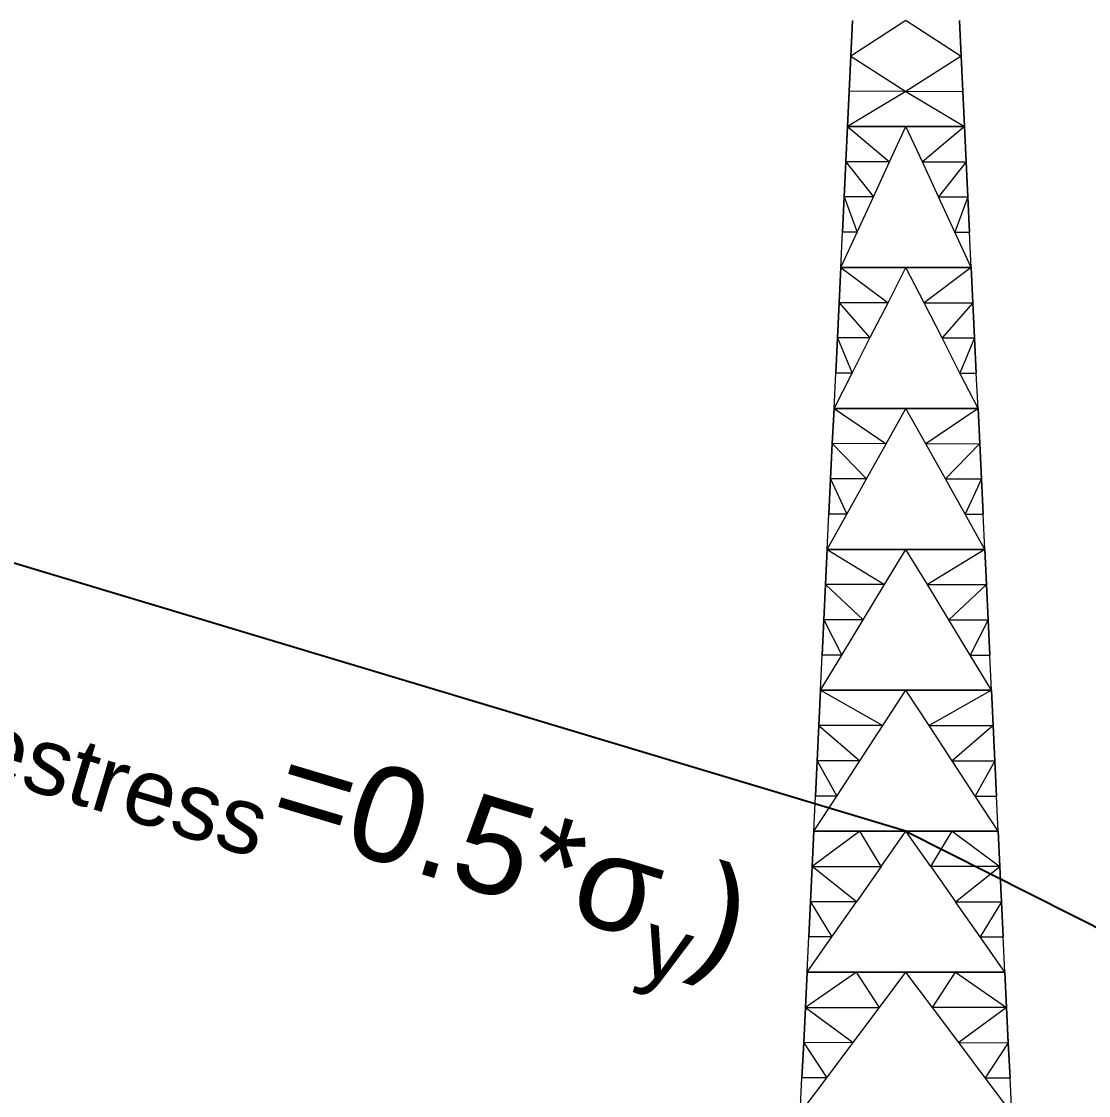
# Model space of a CAD drawing. Header units: millimetres. Extents: x 674 to 5889, y -153 to 3954.
# Drawn here: x 5735.95 to 5775.19, y 3822.35 to 3861.84 of the extents above; entities that cross this region are included whole.
import ezdxf

# ---------------------------------------------------------------- set-up
doc = ezdxf.new("R2010")
doc.units = ezdxf.units.MM
doc.layers.add('Dimensions', color=7, linetype='Continuous')
doc.layers.add('Ropes', color=3, linetype='Continuous')
doc.layers.add('Towers', color=1, linetype='Continuous', lineweight=0)
doc.styles.get("Standard").update_dxf_attribs({"font": 'arial.ttf'})

msp = doc.modelspace()

# ---------------------------------------------------------------- linework, layer by layer
at = {"layer": 'Ropes'}
for q in [(5653.578, 3866.577), (5883.478, 3774.077)]:
    msp.add_line((5768.478, 3832.07), q, dxfattribs=at)
at = {"layer": 'Towers'}
for p, q in [((5768.478, 3861.881), (5766.45, 3860.574)), ((5768.478, 3861.881), (5766.45, 3860.574)), ((5766.513, 3861.881), (5766.45, 3860.574)), ((5766.513, 3861.881), (5766.45, 3860.574)), ((5766.45, 3860.574), (5766.512, 3861.869)), ((5766.45, 3860.574), (5766.512, 3861.869)), ((5768.479, 3861.881), (5770.506, 3860.574)), ((5768.479, 3861.881), (5770.506, 3860.574)), ((5770.443, 3861.881), (5770.506, 3860.574)), ((5770.443, 3861.881), (5770.506, 3860.574)), ((5770.506, 3860.574), (5770.444, 3861.869)), ((5770.506, 3860.574), (5770.444, 3861.869)), ((5766.45, 3860.574), (5766.388, 3859.272)), ((5766.388, 3859.278), (5766.45, 3860.574)), ((5766.45, 3860.574), (5766.388, 3859.272)), ((5766.388, 3859.278), (5766.45, 3860.574)), ((5766.45, 3860.574), (5768.478, 3859.272)), ((5766.45, 3860.574), (5768.478, 3859.272)), ((5770.506, 3860.574), (5768.478, 3859.272)), ((5770.506, 3860.574), (5768.478, 3859.272)), ((5770.506, 3860.574), (5770.568, 3859.272)), ((5770.568, 3859.278), (5770.506, 3860.574)), ((5770.506, 3860.574), (5770.568, 3859.272)), ((5770.568, 3859.278), (5770.506, 3860.574)), ((5766.326, 3857.982), (5766.388, 3859.278)), ((5766.326, 3857.982), (5766.388, 3859.278)), ((5768.478, 3859.272), (5766.326, 3857.982)), ((5768.478, 3859.272), (5766.326, 3857.982)), ((5766.388, 3859.272), (5766.326, 3857.982)), ((5766.388, 3859.272), (5766.326, 3857.982)), ((5768.478, 3859.272), (5766.388, 3859.278)), ((5768.478, 3859.272), (5766.388, 3859.278)), ((5766.388, 3859.272), (5766.388, 3859.278)), ((5766.388, 3859.272), (5766.388, 3859.278)), ((5768.478, 3859.272), (5770.568, 3859.278)), ((5768.478, 3859.272), (5770.568, 3859.278)), ((5768.478, 3859.272), (5770.63, 3857.982)), ((5768.478, 3859.272), (5770.63, 3857.982)), ((5770.568, 3859.272), (5770.568, 3859.278)), ((5770.63, 3857.982), (5770.568, 3859.278)), ((5770.568, 3859.272), (5770.568, 3859.278)), ((5770.63, 3857.982), (5770.568, 3859.278)), ((5770.568, 3859.272), (5770.63, 3857.982)), ((5770.568, 3859.272), (5770.63, 3857.982)), ((5766.264, 3856.686), (5766.326, 3857.984)), ((5766.264, 3856.686), (5766.326, 3857.984)), ((5766.326, 3857.982), (5766.264, 3856.686)), ((5766.264, 3856.687), (5766.326, 3857.982)), ((5766.326, 3857.982), (5766.264, 3856.686)), ((5766.264, 3856.687), (5766.326, 3857.982)), ((5768.478, 3857.984), (5766.326, 3857.984)), ((5766.326, 3857.984), (5768.478, 3857.984)), ((5768.478, 3857.984), (5766.326, 3857.982)), ((5768.478, 3857.984), (5766.326, 3857.982)), ((5766.326, 3857.984), (5766.326, 3857.982)), ((5766.326, 3857.984), (5766.326, 3857.982)), ((5766.326, 3857.982), (5767.877, 3856.686)), ((5766.326, 3857.982), (5767.877, 3856.686)), ((5767.877, 3856.686), (5768.478, 3857.984)), ((5767.877, 3856.686), (5768.478, 3857.984)), ((5770.63, 3857.984), (5768.478, 3857.984)), ((5768.478, 3857.984), (5770.63, 3857.984)), ((5768.478, 3857.984), (5770.63, 3857.982)), ((5769.079, 3856.686), (5768.478, 3857.984)), ((5768.478, 3857.984), (5770.63, 3857.982)), ((5769.079, 3856.686), (5768.478, 3857.984)), ((5770.63, 3857.982), (5769.079, 3856.686)), ((5770.63, 3857.982), (5769.079, 3856.686)), ((5770.63, 3857.984), (5770.63, 3857.982)), ((5770.692, 3856.686), (5770.63, 3857.984)), ((5770.63, 3857.984), (5770.63, 3857.982)), ((5770.692, 3856.686), (5770.63, 3857.984)), ((5770.63, 3857.982), (5770.692, 3856.686)), ((5770.692, 3856.687), (5770.63, 3857.982)), ((5770.63, 3857.982), (5770.692, 3856.686)), ((5770.692, 3856.687), (5770.63, 3857.982)), ((5766.264, 3856.687), (5766.202, 3855.392)), ((5766.202, 3855.391), (5766.264, 3856.687)), ((5766.264, 3856.687), (5766.202, 3855.392)), ((5766.202, 3855.391), (5766.264, 3856.687)), ((5766.202, 3855.392), (5766.264, 3856.686)), ((5766.202, 3855.392), (5766.264, 3856.686)), ((5766.264, 3856.687), (5767.278, 3855.392)), ((5767.877, 3856.686), (5766.264, 3856.687)), ((5766.264, 3856.687), (5767.278, 3855.392)), ((5767.877, 3856.686), (5766.264, 3856.687)), ((5766.264, 3856.686), (5766.264, 3856.687)), ((5766.264, 3856.686), (5766.264, 3856.687)), ((5767.278, 3855.392), (5767.877, 3856.686)), ((5767.278, 3855.392), (5767.877, 3856.686)), ((5769.079, 3856.686), (5770.692, 3856.687)), ((5769.079, 3856.686), (5770.692, 3856.687)), ((5769.678, 3855.392), (5769.079, 3856.686)), ((5769.678, 3855.392), (5769.079, 3856.686)), ((5770.692, 3856.687), (5769.678, 3855.392)), ((5770.692, 3856.687), (5769.678, 3855.392)), ((5770.692, 3856.687), (5770.754, 3855.392)), ((5770.692, 3856.686), (5770.692, 3856.687)), ((5770.754, 3855.391), (5770.692, 3856.687)), ((5770.692, 3856.687), (5770.754, 3855.392)), ((5770.692, 3856.686), (5770.692, 3856.687)), ((5770.754, 3855.391), (5770.692, 3856.687)), ((5770.754, 3855.392), (5770.692, 3856.686)), ((5770.754, 3855.392), (5770.692, 3856.686)), ((5766.14, 3854.093), (5766.202, 3855.392)), ((5766.14, 3854.093), (5766.202, 3855.392)), ((5766.202, 3855.391), (5766.14, 3854.093)), ((5766.14, 3854.096), (5766.202, 3855.391)), ((5766.202, 3855.391), (5766.14, 3854.093)), ((5766.14, 3854.096), (5766.202, 3855.391)), ((5767.278, 3855.392), (5766.202, 3855.391)), ((5767.278, 3855.392), (5766.202, 3855.391)), ((5766.202, 3855.392), (5766.202, 3855.391)), ((5766.202, 3855.392), (5766.202, 3855.391)), ((5766.202, 3855.391), (5766.677, 3854.093)), ((5766.202, 3855.391), (5766.677, 3854.093)), ((5766.677, 3854.093), (5767.278, 3855.392)), ((5766.677, 3854.093), (5767.278, 3855.392)), ((5770.279, 3854.093), (5769.678, 3855.392)), ((5769.678, 3855.392), (5770.754, 3855.391)), ((5770.279, 3854.093), (5769.678, 3855.392)), ((5769.678, 3855.392), (5770.754, 3855.391)), ((5770.754, 3855.391), (5770.279, 3854.093)), ((5770.754, 3855.391), (5770.279, 3854.093)), ((5770.816, 3854.093), (5770.754, 3855.392)), ((5770.754, 3855.392), (5770.754, 3855.391)), ((5770.816, 3854.093), (5770.754, 3855.392)), ((5770.754, 3855.392), (5770.754, 3855.391)), ((5770.754, 3855.391), (5770.816, 3854.093)), ((5770.816, 3854.096), (5770.754, 3855.391)), ((5770.754, 3855.391), (5770.816, 3854.093)), ((5770.816, 3854.096), (5770.754, 3855.391)), ((5766.078, 3852.8), (5766.14, 3854.096)), ((5766.078, 3852.8), (5766.14, 3854.096)), ((5766.078, 3852.8), (5766.677, 3854.093)), ((5766.078, 3852.8), (5766.677, 3854.093)), ((5766.078, 3852.8), (5766.14, 3854.093)), ((5766.078, 3852.8), (5766.14, 3854.093)), ((5766.677, 3854.093), (5766.14, 3854.096)), ((5766.677, 3854.093), (5766.14, 3854.096)), ((5766.14, 3854.093), (5766.14, 3854.096)), ((5766.14, 3854.093), (5766.14, 3854.096)), ((5770.279, 3854.093), (5770.816, 3854.096)), ((5770.279, 3854.093), (5770.816, 3854.096)), ((5770.878, 3852.8), (5770.279, 3854.093)), ((5770.878, 3852.8), (5770.279, 3854.093)), ((5770.816, 3854.093), (5770.816, 3854.096)), ((5770.878, 3852.8), (5770.816, 3854.096)), ((5770.816, 3854.093), (5770.816, 3854.096)), ((5770.878, 3852.8), (5770.816, 3854.096)), ((5770.878, 3852.8), (5770.816, 3854.093)), ((5770.878, 3852.8), (5770.816, 3854.093)), ((5766.078, 3852.8), (5766.016, 3851.504)), ((5766.016, 3851.504), (5766.078, 3852.8)), ((5766.078, 3852.8), (5766.016, 3851.504)), ((5766.016, 3851.504), (5766.078, 3852.8)), ((5766.016, 3851.504), (5766.078, 3852.799)), ((5766.016, 3851.504), (5766.078, 3852.799)), ((5766.078, 3852.8), (5767.817, 3851.504)), ((5768.478, 3852.799), (5766.078, 3852.8)), ((5766.078, 3852.8), (5767.817, 3851.504)), ((5768.478, 3852.799), (5766.078, 3852.8)), ((5766.078, 3852.799), (5766.078, 3852.8)), ((5766.078, 3852.799), (5766.078, 3852.8)), ((5768.478, 3852.799), (5766.078, 3852.799)), ((5766.078, 3852.799), (5768.478, 3852.799)), ((5767.817, 3851.504), (5768.478, 3852.799)), ((5767.817, 3851.504), (5768.478, 3852.799)), ((5768.478, 3852.799), (5770.878, 3852.8)), ((5768.478, 3852.799), (5770.878, 3852.8)), ((5770.878, 3852.799), (5768.478, 3852.799)), ((5768.478, 3852.799), (5770.878, 3852.799)), ((5769.14, 3851.504), (5768.478, 3852.799)), ((5769.14, 3851.504), (5768.478, 3852.799)), ((5770.878, 3852.8), (5769.14, 3851.504)), ((5770.878, 3852.8), (5769.14, 3851.504)), ((5770.878, 3852.8), (5770.94, 3851.504)), ((5770.878, 3852.799), (5770.878, 3852.8)), ((5770.94, 3851.504), (5770.878, 3852.8)), ((5770.878, 3852.8), (5770.94, 3851.504)), ((5770.878, 3852.799), (5770.878, 3852.8)), ((5770.94, 3851.504), (5770.878, 3852.8)), ((5770.94, 3851.504), (5770.878, 3852.799)), ((5770.94, 3851.504), (5770.878, 3852.799)), ((5765.954, 3850.208), (5766.016, 3851.504)), ((5766.016, 3851.504), (5765.954, 3850.208)), ((5765.954, 3850.209), (5766.016, 3851.504)), ((5765.954, 3850.208), (5766.016, 3851.504)), ((5766.016, 3851.504), (5765.954, 3850.208)), ((5765.954, 3850.209), (5766.016, 3851.504)), ((5766.016, 3851.504), (5767.154, 3850.208)), ((5767.817, 3851.504), (5766.016, 3851.504)), ((5766.016, 3851.504), (5767.154, 3850.208)), ((5767.817, 3851.504), (5766.016, 3851.504)), ((5766.016, 3851.504), (5766.016, 3851.504)), ((5766.016, 3851.504), (5766.016, 3851.504)), ((5767.154, 3850.208), (5767.817, 3851.504)), ((5767.154, 3850.208), (5767.817, 3851.504)), ((5769.802, 3850.208), (5769.14, 3851.504)), ((5769.14, 3851.504), (5770.94, 3851.504)), ((5769.802, 3850.208), (5769.14, 3851.504)), ((5769.14, 3851.504), (5770.94, 3851.504)), ((5770.94, 3851.504), (5769.802, 3850.208)), ((5770.94, 3851.504), (5769.802, 3850.208)), ((5771.002, 3850.208), (5770.94, 3851.504)), ((5770.94, 3851.504), (5771.002, 3850.208)), ((5770.94, 3851.504), (5770.94, 3851.504)), ((5771.002, 3850.209), (5770.94, 3851.504)), ((5771.002, 3850.208), (5770.94, 3851.504)), ((5770.94, 3851.504), (5771.002, 3850.208)), ((5770.94, 3851.504), (5770.94, 3851.504)), ((5771.002, 3850.209), (5770.94, 3851.504)), ((5765.954, 3850.209), (5765.893, 3848.914)), ((5765.893, 3848.913), (5765.954, 3850.209)), ((5765.954, 3850.209), (5765.893, 3848.914)), ((5765.893, 3848.913), (5765.954, 3850.209)), ((5765.893, 3848.914), (5765.954, 3850.208)), ((5765.893, 3848.914), (5765.954, 3850.208)), ((5765.954, 3850.209), (5766.493, 3848.914)), ((5767.154, 3850.208), (5765.954, 3850.209)), ((5765.954, 3850.209), (5766.493, 3848.914)), ((5767.154, 3850.208), (5765.954, 3850.209)), ((5765.954, 3850.208), (5765.954, 3850.209)), ((5765.954, 3850.208), (5765.954, 3850.209)), ((5766.493, 3848.914), (5767.154, 3850.208)), ((5766.493, 3848.914), (5767.154, 3850.208)), ((5769.802, 3850.208), (5771.002, 3850.209)), ((5769.802, 3850.208), (5771.002, 3850.209)), ((5770.463, 3848.914), (5769.802, 3850.208)), ((5770.463, 3848.914), (5769.802, 3850.208)), ((5771.002, 3850.209), (5770.463, 3848.914)), ((5771.002, 3850.209), (5770.463, 3848.914)), ((5771.002, 3850.209), (5771.064, 3848.914)), ((5771.002, 3850.208), (5771.002, 3850.209)), ((5771.064, 3848.913), (5771.002, 3850.209)), ((5771.002, 3850.209), (5771.064, 3848.914)), ((5771.002, 3850.208), (5771.002, 3850.209)), ((5771.064, 3848.913), (5771.002, 3850.209)), ((5771.064, 3848.914), (5771.002, 3850.208)), ((5771.064, 3848.914), (5771.002, 3850.208)), ((5765.831, 3847.618), (5766.493, 3848.914)), ((5765.831, 3847.618), (5766.493, 3848.914)), ((5765.831, 3847.618), (5765.893, 3848.914)), ((5765.831, 3847.618), (5765.893, 3848.914)), ((5765.831, 3847.618), (5765.893, 3848.913)), ((5765.831, 3847.618), (5765.893, 3848.913)), ((5766.493, 3848.914), (5765.893, 3848.913)), ((5766.493, 3848.914), (5765.893, 3848.913)), ((5765.893, 3848.914), (5765.893, 3848.913)), ((5765.893, 3848.914), (5765.893, 3848.913)), ((5771.126, 3847.618), (5770.463, 3848.914)), ((5770.463, 3848.914), (5771.064, 3848.913)), ((5771.126, 3847.618), (5770.463, 3848.914)), ((5770.463, 3848.914), (5771.064, 3848.913)), ((5771.126, 3847.618), (5771.064, 3848.914)), ((5771.064, 3848.914), (5771.064, 3848.913)), ((5771.126, 3847.618), (5771.064, 3848.914)), ((5771.064, 3848.914), (5771.064, 3848.913)), ((5771.126, 3847.618), (5771.064, 3848.913)), ((5771.126, 3847.618), (5771.064, 3848.913)), ((5765.831, 3847.618), (5765.768, 3846.319)), ((5765.831, 3847.618), (5765.768, 3846.319)), ((5765.768, 3846.319), (5765.831, 3847.617)), ((5765.768, 3846.319), (5765.831, 3847.617)), ((5765.769, 3846.322), (5765.831, 3847.618)), ((5765.769, 3846.322), (5765.831, 3847.618)), ((5765.831, 3847.618), (5767.753, 3846.319)), ((5765.831, 3847.618), (5768.478, 3847.617)), ((5765.831, 3847.618), (5767.753, 3846.319)), ((5765.831, 3847.618), (5768.478, 3847.617)), ((5765.831, 3847.618), (5765.831, 3847.617)), ((5765.831, 3847.618), (5765.831, 3847.617)), ((5765.831, 3847.617), (5768.478, 3847.617)), ((5768.478, 3847.617), (5765.831, 3847.617)), ((5767.753, 3846.319), (5768.478, 3847.617)), ((5767.753, 3846.319), (5768.478, 3847.617)), ((5771.126, 3847.618), (5768.478, 3847.617)), ((5771.126, 3847.618), (5768.478, 3847.617)), ((5768.478, 3847.617), (5771.126, 3847.617)), ((5771.126, 3847.617), (5768.478, 3847.617)), ((5769.203, 3846.319), (5768.478, 3847.617)), ((5769.203, 3846.319), (5768.478, 3847.617)), ((5771.126, 3847.618), (5769.203, 3846.319)), ((5771.126, 3847.618), (5769.203, 3846.319)), ((5771.126, 3847.618), (5771.188, 3846.319)), ((5771.126, 3847.618), (5771.126, 3847.617)), ((5771.188, 3846.322), (5771.126, 3847.618)), ((5771.126, 3847.618), (5771.188, 3846.319)), ((5771.126, 3847.618), (5771.126, 3847.617)), ((5771.188, 3846.322), (5771.126, 3847.618)), ((5771.188, 3846.319), (5771.126, 3847.617)), ((5771.188, 3846.319), (5771.126, 3847.617)), ((5765.769, 3846.322), (5765.707, 3845.026)), ((5765.707, 3845.026), (5765.769, 3846.322)), ((5765.769, 3846.322), (5765.707, 3845.026)), ((5765.707, 3845.026), (5765.769, 3846.322)), ((5765.707, 3845.026), (5765.768, 3846.319)), ((5765.707, 3845.026), (5765.768, 3846.319)), ((5765.768, 3846.319), (5765.769, 3846.322)), ((5765.768, 3846.319), (5765.769, 3846.322)), ((5765.769, 3846.322), (5767.03, 3845.026)), ((5767.753, 3846.319), (5765.769, 3846.322)), ((5765.769, 3846.322), (5767.03, 3845.026)), ((5767.753, 3846.319), (5765.769, 3846.322)), ((5767.03, 3845.026), (5767.753, 3846.319)), ((5767.03, 3845.026), (5767.753, 3846.319)), ((5769.203, 3846.319), (5771.188, 3846.322)), ((5769.203, 3846.319), (5771.188, 3846.322)), ((5769.926, 3845.026), (5769.203, 3846.319)), ((5769.926, 3845.026), (5769.203, 3846.319)), ((5771.188, 3846.322), (5769.926, 3845.026)), ((5771.188, 3846.322), (5769.926, 3845.026)), ((5771.188, 3846.322), (5771.25, 3845.026)), ((5771.188, 3846.319), (5771.188, 3846.322)), ((5771.25, 3845.026), (5771.188, 3846.322)), ((5771.188, 3846.322), (5771.25, 3845.026)), ((5771.188, 3846.319), (5771.188, 3846.322)), ((5771.25, 3845.026), (5771.188, 3846.322)), ((5771.25, 3845.026), (5771.188, 3846.319)), ((5771.25, 3845.026), (5771.188, 3846.319)), ((5765.645, 3843.731), (5765.707, 3845.026)), ((5765.707, 3845.026), (5765.645, 3843.731)), ((5765.645, 3843.731), (5765.707, 3845.026)), ((5765.645, 3843.731), (5765.707, 3845.026)), ((5765.707, 3845.026), (5765.645, 3843.731)), ((5765.645, 3843.731), (5765.707, 3845.026)), ((5765.707, 3845.026), (5766.307, 3843.731)), ((5767.03, 3845.026), (5765.707, 3845.026)), ((5765.707, 3845.026), (5766.307, 3843.731)), ((5767.03, 3845.026), (5765.707, 3845.026)), ((5765.707, 3845.026), (5765.707, 3845.026)), ((5765.707, 3845.026), (5765.707, 3845.026)), ((5766.307, 3843.731), (5767.03, 3845.026)), ((5766.307, 3843.731), (5767.03, 3845.026)), ((5770.65, 3843.731), (5769.926, 3845.026)), ((5769.926, 3845.026), (5771.25, 3845.026)), ((5770.65, 3843.731), (5769.926, 3845.026)), ((5769.926, 3845.026), (5771.25, 3845.026)), ((5771.25, 3845.026), (5770.65, 3843.731)), ((5771.25, 3845.026), (5770.65, 3843.731)), ((5771.312, 3843.731), (5771.25, 3845.026)), ((5771.25, 3845.026), (5771.312, 3843.731)), ((5771.25, 3845.026), (5771.25, 3845.026)), ((5771.312, 3843.731), (5771.25, 3845.026)), ((5771.312, 3843.731), (5771.25, 3845.026)), ((5771.25, 3845.026), (5771.312, 3843.731)), ((5771.25, 3845.026), (5771.25, 3845.026)), ((5771.312, 3843.731), (5771.25, 3845.026)), ((5765.583, 3842.435), (5766.307, 3843.731)), ((5765.583, 3842.435), (5766.307, 3843.731)), ((5765.583, 3842.435), (5765.645, 3843.731)), ((5765.583, 3842.435), (5765.645, 3843.731)), ((5765.583, 3842.435), (5765.645, 3843.731)), ((5765.583, 3842.435), (5765.645, 3843.731)), ((5766.307, 3843.731), (5765.645, 3843.731)), ((5766.307, 3843.731), (5765.645, 3843.731)), ((5765.645, 3843.731), (5765.645, 3843.731)), ((5765.645, 3843.731), (5765.645, 3843.731)), ((5771.374, 3842.435), (5770.65, 3843.731)), ((5770.65, 3843.731), (5771.312, 3843.731)), ((5771.374, 3842.435), (5770.65, 3843.731)), ((5770.65, 3843.731), (5771.312, 3843.731)), ((5771.374, 3842.435), (5771.312, 3843.731)), ((5771.312, 3843.731), (5771.312, 3843.731)), ((5771.374, 3842.435), (5771.312, 3843.731)), ((5771.374, 3842.435), (5771.312, 3843.731)), ((5771.312, 3843.731), (5771.312, 3843.731)), ((5771.374, 3842.435), (5771.312, 3843.731)), ((5765.521, 3841.138), (5765.583, 3842.435)), ((5765.583, 3842.435), (5765.521, 3841.138)), ((5765.521, 3841.139), (5765.583, 3842.435)), ((5765.521, 3841.138), (5765.583, 3842.435)), ((5765.583, 3842.435), (5765.521, 3841.138)), ((5765.521, 3841.139), (5765.583, 3842.435)), ((5767.03, 3842.435), (5765.583, 3842.435)), ((5768.478, 3842.435), (5765.583, 3842.435)), ((5765.583, 3842.435), (5768.478, 3842.435)), ((5765.583, 3842.435), (5767.692, 3841.138)), ((5768.478, 3842.435), (5765.583, 3842.435)), ((5765.583, 3842.435), (5767.692, 3841.138)), ((5768.478, 3842.435), (5765.583, 3842.435)), ((5765.583, 3842.435), (5765.583, 3842.435)), ((5765.583, 3842.435), (5765.583, 3842.435)), ((5769.926, 3842.435), (5767.03, 3842.435)), ((5767.03, 3842.435), (5769.926, 3842.435)), ((5767.03, 3842.435), (5767.03, 3842.435)), ((5767.692, 3841.138), (5768.478, 3842.435)), ((5767.692, 3841.138), (5768.478, 3842.435)), ((5768.478, 3842.435), (5768.478, 3842.435)), ((5768.478, 3842.435), (5768.478, 3842.435)), ((5771.374, 3842.435), (5768.478, 3842.435)), ((5768.478, 3842.435), (5771.374, 3842.435)), ((5769.265, 3841.138), (5768.478, 3842.435)), ((5768.478, 3842.435), (5771.374, 3842.435)), ((5769.265, 3841.138), (5768.478, 3842.435)), ((5768.478, 3842.435), (5771.374, 3842.435)), ((5771.374, 3842.435), (5769.265, 3841.138)), ((5771.374, 3842.435), (5769.265, 3841.138)), ((5769.926, 3842.435), (5771.374, 3842.435)), ((5769.926, 3842.435), (5769.926, 3842.435)), ((5771.436, 3841.138), (5771.374, 3842.435)), ((5771.374, 3842.435), (5771.436, 3841.138)), ((5771.374, 3842.435), (5771.374, 3842.435)), ((5771.435, 3841.139), (5771.374, 3842.435)), ((5771.436, 3841.138), (5771.374, 3842.435)), ((5771.374, 3842.435), (5771.436, 3841.138)), ((5771.374, 3842.435), (5771.374, 3842.435)), ((5771.435, 3841.139), (5771.374, 3842.435)), ((5765.521, 3841.139), (5765.459, 3839.844)), ((5765.459, 3839.844), (5765.521, 3841.139)), ((5765.521, 3841.139), (5765.459, 3839.844)), ((5765.459, 3839.844), (5765.521, 3841.139)), ((5765.459, 3839.844), (5765.521, 3841.138)), ((5765.459, 3839.844), (5765.521, 3841.138)), ((5765.521, 3841.139), (5766.906, 3839.844)), ((5767.692, 3841.138), (5765.521, 3841.139)), ((5765.521, 3841.139), (5766.906, 3839.844)), ((5767.692, 3841.138), (5765.521, 3841.139)), ((5765.521, 3841.138), (5765.521, 3841.139)), ((5765.521, 3841.138), (5765.521, 3841.139)), ((5766.906, 3839.844), (5767.692, 3841.138)), ((5766.906, 3839.844), (5767.692, 3841.138)), ((5769.265, 3841.138), (5771.435, 3841.139)), ((5769.265, 3841.138), (5771.435, 3841.139)), ((5770.05, 3839.844), (5769.265, 3841.138)), ((5770.05, 3839.844), (5769.265, 3841.138)), ((5771.435, 3841.139), (5770.05, 3839.844)), ((5771.435, 3841.139), (5770.05, 3839.844)), ((5771.435, 3841.139), (5771.497, 3839.844)), ((5771.436, 3841.138), (5771.435, 3841.139)), ((5771.497, 3839.844), (5771.435, 3841.139)), ((5771.435, 3841.139), (5771.497, 3839.844)), ((5771.436, 3841.138), (5771.435, 3841.139)), ((5771.497, 3839.844), (5771.435, 3841.139)), ((5771.497, 3839.844), (5771.436, 3841.138)), ((5771.497, 3839.844), (5771.436, 3841.138)), ((5765.397, 3838.548), (5765.459, 3839.844)), ((5765.459, 3839.844), (5765.397, 3838.548)), ((5765.397, 3838.548), (5765.459, 3839.844)), ((5765.397, 3838.548), (5765.459, 3839.844)), ((5765.459, 3839.844), (5765.397, 3838.548)), ((5765.397, 3838.548), (5765.459, 3839.844)), ((5765.459, 3839.844), (5766.121, 3838.548)), ((5766.906, 3839.844), (5765.459, 3839.844)), ((5765.459, 3839.844), (5766.121, 3838.548)), ((5766.906, 3839.844), (5765.459, 3839.844)), ((5765.459, 3839.844), (5765.459, 3839.844)), ((5765.459, 3839.844), (5765.459, 3839.844)), ((5766.121, 3838.548), (5766.906, 3839.844)), ((5766.121, 3838.548), (5766.906, 3839.844)), ((5770.835, 3838.548), (5770.05, 3839.844)), ((5770.05, 3839.844), (5771.497, 3839.844)), ((5770.835, 3838.548), (5770.05, 3839.844)), ((5770.05, 3839.844), (5771.497, 3839.844)), ((5771.497, 3839.844), (5770.835, 3838.548)), ((5771.497, 3839.844), (5770.835, 3838.548)), ((5771.559, 3838.548), (5771.497, 3839.844)), ((5771.497, 3839.844), (5771.559, 3838.548)), ((5771.497, 3839.844), (5771.497, 3839.844)), ((5771.559, 3838.548), (5771.497, 3839.844)), ((5771.559, 3838.548), (5771.497, 3839.844)), ((5771.497, 3839.844), (5771.559, 3838.548)), ((5771.497, 3839.844), (5771.497, 3839.844)), ((5771.559, 3838.548), (5771.497, 3839.844)), ((5765.335, 3837.253), (5766.121, 3838.548)), ((5765.335, 3837.253), (5766.121, 3838.548)), ((5765.335, 3837.253), (5765.397, 3838.548)), ((5765.335, 3837.253), (5765.397, 3838.548)), ((5765.335, 3837.253), (5765.397, 3838.548)), ((5765.335, 3837.253), (5765.397, 3838.548)), ((5766.121, 3838.548), (5765.397, 3838.548)), ((5766.121, 3838.548), (5765.397, 3838.548)), ((5765.397, 3838.548), (5765.397, 3838.548)), ((5765.397, 3838.548), (5765.397, 3838.548)), ((5771.621, 3837.253), (5770.835, 3838.548)), ((5770.835, 3838.548), (5771.559, 3838.548)), ((5771.621, 3837.253), (5770.835, 3838.548)), ((5770.835, 3838.548), (5771.559, 3838.548)), ((5771.621, 3837.253), (5771.559, 3838.548)), ((5771.559, 3838.548), (5771.559, 3838.548)), ((5771.621, 3837.253), (5771.559, 3838.548)), ((5771.621, 3837.253), (5771.559, 3838.548)), ((5771.559, 3838.548), (5771.559, 3838.548)), ((5771.621, 3837.253), (5771.559, 3838.548)), ((5765.273, 3835.957), (5765.335, 3837.253)), ((5765.335, 3837.253), (5765.273, 3835.957)), ((5765.273, 3835.957), (5765.335, 3837.253)), ((5765.273, 3835.957), (5765.335, 3837.253)), ((5765.335, 3837.253), (5765.273, 3835.957)), ((5765.273, 3835.957), (5765.335, 3837.253)), ((5766.906, 3837.253), (5765.335, 3837.253)), ((5765.335, 3837.253), (5768.478, 3837.253)), ((5768.478, 3837.253), (5765.335, 3837.253)), ((5765.335, 3837.253), (5767.63, 3835.957)), ((5768.478, 3837.253), (5765.335, 3837.253)), ((5765.335, 3837.253), (5767.63, 3835.957)), ((5768.478, 3837.253), (5765.335, 3837.253)), ((5770.05, 3837.253), (5766.906, 3837.253)), ((5766.906, 3837.253), (5770.05, 3837.253)), ((5767.63, 3835.957), (5768.478, 3837.253)), ((5767.63, 3835.957), (5768.478, 3837.253)), ((5768.478, 3837.253), (5771.621, 3837.253)), ((5771.621, 3837.253), (5768.478, 3837.253)), ((5769.326, 3835.957), (5768.478, 3837.253)), ((5768.478, 3837.253), (5771.621, 3837.253)), ((5769.326, 3835.957), (5768.478, 3837.253)), ((5768.478, 3837.253), (5771.621, 3837.253)), ((5771.621, 3837.253), (5769.326, 3835.957)), ((5771.621, 3837.253), (5769.326, 3835.957)), ((5770.05, 3837.253), (5771.621, 3837.253)), ((5771.683, 3835.957), (5771.621, 3837.253)), ((5771.621, 3837.253), (5771.683, 3835.957)), ((5771.683, 3835.957), (5771.621, 3837.253)), ((5771.683, 3835.957), (5771.621, 3837.253)), ((5771.621, 3837.253), (5771.683, 3835.957)), ((5771.683, 3835.957), (5771.621, 3837.253)), ((5765.211, 3834.661), (5765.273, 3835.957)), ((5765.273, 3835.957), (5765.211, 3834.661)), ((5765.211, 3834.661), (5765.273, 3835.957)), ((5765.211, 3834.661), (5765.273, 3835.957)), ((5765.273, 3835.957), (5765.211, 3834.661)), ((5765.211, 3834.661), (5765.273, 3835.957)), ((5765.273, 3835.957), (5766.783, 3834.661)), ((5767.63, 3835.957), (5765.273, 3835.957)), ((5765.273, 3835.957), (5766.783, 3834.661)), ((5767.63, 3835.957), (5765.273, 3835.957)), ((5765.273, 3835.957), (5765.273, 3835.957)), ((5765.273, 3835.957), (5765.273, 3835.957)), ((5766.783, 3834.661), (5767.63, 3835.957)), ((5766.783, 3834.661), (5767.63, 3835.957)), ((5770.174, 3834.661), (5769.326, 3835.957)), ((5769.326, 3835.957), (5771.683, 3835.957)), ((5770.174, 3834.661), (5769.326, 3835.957)), ((5769.326, 3835.957), (5771.683, 3835.957)), ((5771.683, 3835.957), (5770.174, 3834.661)), ((5771.683, 3835.957), (5770.174, 3834.661)), ((5771.745, 3834.661), (5771.683, 3835.957)), ((5771.683, 3835.957), (5771.745, 3834.661)), ((5771.683, 3835.957), (5771.683, 3835.957)), ((5771.745, 3834.661), (5771.683, 3835.957)), ((5771.745, 3834.661), (5771.683, 3835.957)), ((5771.683, 3835.957), (5771.745, 3834.661)), ((5771.683, 3835.957), (5771.683, 3835.957)), ((5771.745, 3834.661), (5771.683, 3835.957)), ((5765.149, 3833.363), (5765.211, 3834.661)), ((5765.211, 3834.661), (5765.149, 3833.363)), ((5765.149, 3833.366), (5765.211, 3834.661)), ((5765.149, 3833.363), (5765.211, 3834.661)), ((5765.211, 3834.661), (5765.149, 3833.363)), ((5765.149, 3833.366), (5765.211, 3834.661)), ((5765.211, 3834.661), (5765.933, 3833.363)), ((5766.783, 3834.661), (5765.211, 3834.661)), ((5765.211, 3834.661), (5765.933, 3833.363)), ((5766.783, 3834.661), (5765.211, 3834.661)), ((5765.933, 3833.363), (5766.783, 3834.661)), ((5765.933, 3833.363), (5766.783, 3834.661)), ((5771.023, 3833.363), (5770.174, 3834.661)), ((5770.174, 3834.661), (5771.745, 3834.661)), ((5771.023, 3833.363), (5770.174, 3834.661)), ((5770.174, 3834.661), (5771.745, 3834.661)), ((5771.745, 3834.661), (5771.023, 3833.363)), ((5771.745, 3834.661), (5771.023, 3833.363)), ((5771.807, 3833.363), (5771.745, 3834.661)), ((5771.745, 3834.661), (5771.807, 3833.363)), ((5771.807, 3833.366), (5771.745, 3834.661)), ((5771.807, 3833.363), (5771.745, 3834.661)), ((5771.745, 3834.661), (5771.807, 3833.363)), ((5771.807, 3833.366), (5771.745, 3834.661)), ((5765.087, 3832.07), (5765.149, 3833.366)), ((5765.087, 3832.07), (5765.149, 3833.366)), ((5765.087, 3832.07), (5765.933, 3833.363)), ((5765.087, 3832.07), (5765.933, 3833.363)), ((5765.087, 3832.07), (5765.149, 3833.363)), ((5765.087, 3832.07), (5765.149, 3833.363)), ((5765.933, 3833.363), (5765.149, 3833.366)), ((5765.933, 3833.363), (5765.149, 3833.366)), ((5765.149, 3833.363), (5765.149, 3833.366)), ((5765.149, 3833.363), (5765.149, 3833.366)), ((5771.023, 3833.363), (5771.807, 3833.366)), ((5771.023, 3833.363), (5771.807, 3833.366)), ((5771.869, 3832.07), (5771.023, 3833.363)), ((5771.869, 3832.07), (5771.023, 3833.363)), ((5771.807, 3833.363), (5771.807, 3833.366)), ((5771.869, 3832.07), (5771.807, 3833.366)), ((5771.807, 3833.363), (5771.807, 3833.366)), ((5771.869, 3832.07), (5771.807, 3833.366)), ((5771.869, 3832.07), (5771.807, 3833.363)), ((5771.869, 3832.07), (5771.807, 3833.363)), ((5766.783, 3832.07), (5765.025, 3830.775)), ((5766.783, 3832.07), (5765.025, 3830.775)), ((5765.025, 3830.775), (5765.087, 3832.07)), ((5765.087, 3832.07), (5765.025, 3830.775)), ((5765.025, 3830.775), (5765.087, 3832.07)), ((5765.025, 3830.775), (5765.087, 3832.07)), ((5765.025, 3830.775), (5765.087, 3832.07)), ((5765.087, 3832.07), (5765.025, 3830.775)), ((5765.025, 3830.775), (5765.087, 3832.07)), ((5765.025, 3830.775), (5765.087, 3832.07)), ((5766.783, 3832.07), (5765.087, 3832.07)), ((5766.783, 3832.07), (5765.087, 3832.07)), ((5765.935, 3832.07), (5765.087, 3832.07)), ((5765.087, 3832.07), (5765.935, 3832.07)), ((5765.087, 3832.07), (5766.783, 3832.07)), ((5765.087, 3832.07), (5766.783, 3832.07)), ((5768.478, 3832.07), (5765.087, 3832.07)), ((5765.087, 3832.07), (5768.478, 3832.07)), ((5766.783, 3832.07), (5765.087, 3832.07)), ((5766.783, 3832.07), (5765.087, 3832.07)), ((5767.63, 3832.07), (5766.783, 3832.07)), ((5766.783, 3832.07), (5767.63, 3832.07)), ((5767.568, 3830.775), (5766.783, 3832.07)), ((5768.478, 3832.07), (5766.783, 3832.07)), ((5767.568, 3830.775), (5766.783, 3832.07)), ((5768.478, 3832.07), (5766.783, 3832.07)), ((5767.568, 3830.775), (5768.478, 3832.07)), ((5767.568, 3830.775), (5768.478, 3832.07)), ((5769.326, 3832.07), (5767.63, 3832.07)), ((5769.326, 3832.07), (5767.63, 3832.07)), ((5771.869, 3832.07), (5768.478, 3832.07)), ((5768.478, 3832.07), (5771.869, 3832.07)), ((5769.388, 3830.775), (5768.478, 3832.07)), ((5768.478, 3832.07), (5770.174, 3832.07)), ((5769.388, 3830.775), (5768.478, 3832.07)), ((5768.478, 3832.07), (5770.174, 3832.07)), ((5770.174, 3832.07), (5769.326, 3832.07)), ((5770.174, 3832.07), (5769.326, 3832.07)), ((5769.388, 3830.775), (5770.174, 3832.07)), ((5769.388, 3830.775), (5770.174, 3832.07)), ((5771.869, 3832.07), (5770.174, 3832.07)), ((5770.174, 3832.07), (5771.869, 3832.07)), ((5771.869, 3832.07), (5770.174, 3832.07)), ((5771.869, 3832.07), (5770.174, 3832.07)), ((5770.174, 3832.07), (5771.931, 3830.775)), ((5770.174, 3832.07), (5771.869, 3832.07)), ((5770.174, 3832.07), (5771.931, 3830.775)), ((5770.174, 3832.07), (5771.869, 3832.07)), ((5771.869, 3832.07), (5771.021, 3832.07)), ((5771.021, 3832.07), (5771.869, 3832.07)), ((5771.931, 3830.775), (5771.869, 3832.07)), ((5771.869, 3832.07), (5771.931, 3830.775)), ((5771.931, 3830.775), (5771.869, 3832.07)), ((5771.931, 3830.775), (5771.869, 3832.07)), ((5771.931, 3830.775), (5771.869, 3832.07)), ((5771.869, 3832.07), (5771.931, 3830.775)), ((5771.931, 3830.775), (5771.869, 3832.07)), ((5771.931, 3830.775), (5771.869, 3832.07)), ((5764.963, 3829.479), (5765.025, 3830.775)), ((5765.025, 3830.775), (5764.963, 3829.479)), ((5764.963, 3829.479), (5765.025, 3830.775)), ((5764.963, 3829.479), (5765.025, 3830.775)), ((5765.025, 3830.775), (5764.963, 3829.479)), ((5764.963, 3829.479), (5765.025, 3830.775)), ((5766.659, 3829.479), (5765.025, 3830.775)), ((5765.025, 3830.775), (5767.568, 3830.775)), ((5766.659, 3829.479), (5765.025, 3830.775)), ((5765.025, 3830.775), (5767.568, 3830.775)), ((5765.025, 3830.775), (5765.025, 3830.775)), ((5765.025, 3830.775), (5765.025, 3830.775)), ((5767.568, 3830.775), (5766.659, 3829.479)), ((5767.568, 3830.775), (5766.659, 3829.479)), ((5769.388, 3830.775), (5770.298, 3829.479)), ((5771.931, 3830.775), (5769.388, 3830.775)), ((5769.388, 3830.775), (5770.298, 3829.479)), ((5771.931, 3830.775), (5769.388, 3830.775)), ((5770.298, 3829.479), (5771.931, 3830.775)), ((5770.298, 3829.479), (5771.931, 3830.775)), ((5771.993, 3829.479), (5771.931, 3830.775)), ((5771.931, 3830.775), (5771.993, 3829.479)), ((5771.931, 3830.775), (5771.931, 3830.775)), ((5771.993, 3829.479), (5771.931, 3830.775)), ((5771.993, 3829.479), (5771.931, 3830.775)), ((5771.931, 3830.775), (5771.993, 3829.479)), ((5771.931, 3830.775), (5771.931, 3830.775)), ((5771.993, 3829.479), (5771.931, 3830.775)), ((5764.901, 3828.183), (5764.963, 3829.479)), ((5764.963, 3829.479), (5764.901, 3828.183)), ((5764.901, 3828.183), (5764.963, 3829.479)), ((5764.901, 3828.183), (5764.963, 3829.479)), ((5764.963, 3829.479), (5764.901, 3828.183)), ((5764.901, 3828.183), (5764.963, 3829.479)), ((5764.963, 3829.479), (5765.749, 3828.183)), ((5766.659, 3829.479), (5764.963, 3829.479)), ((5764.963, 3829.479), (5765.749, 3828.183)), ((5766.659, 3829.479), (5764.963, 3829.479)), ((5765.749, 3828.183), (5766.659, 3829.479)), ((5765.749, 3828.183), (5766.659, 3829.479)), ((5771.207, 3828.183), (5770.298, 3829.479)), ((5770.298, 3829.479), (5771.993, 3829.479)), ((5771.207, 3828.183), (5770.298, 3829.479)), ((5770.298, 3829.479), (5771.993, 3829.479)), ((5771.993, 3829.479), (5771.207, 3828.183)), ((5771.993, 3829.479), (5771.207, 3828.183)), ((5772.055, 3828.183), (5771.993, 3829.479)), ((5771.993, 3829.479), (5772.055, 3828.183)), ((5772.055, 3828.183), (5771.993, 3829.479)), ((5772.055, 3828.183), (5771.993, 3829.479)), ((5771.993, 3829.479), (5772.055, 3828.183)), ((5772.055, 3828.183), (5771.993, 3829.479)), ((5764.839, 3826.888), (5765.749, 3828.183)), ((5764.839, 3826.888), (5765.749, 3828.183)), ((5764.839, 3826.888), (5764.901, 3828.183)), ((5764.839, 3826.888), (5764.901, 3828.183)), ((5764.839, 3826.888), (5764.901, 3828.183)), ((5764.839, 3826.888), (5764.901, 3828.183)), ((5765.749, 3828.183), (5764.901, 3828.183)), ((5765.749, 3828.183), (5764.901, 3828.183)), ((5764.901, 3828.183), (5764.901, 3828.183)), ((5764.901, 3828.183), (5764.901, 3828.183)), ((5772.117, 3826.888), (5771.207, 3828.183)), ((5771.207, 3828.183), (5772.055, 3828.183)), ((5772.117, 3826.888), (5771.207, 3828.183)), ((5771.207, 3828.183), (5772.055, 3828.183)), ((5772.117, 3826.888), (5772.055, 3828.183)), ((5772.055, 3828.183), (5772.055, 3828.183)), ((5772.117, 3826.888), (5772.055, 3828.183)), ((5772.117, 3826.888), (5772.055, 3828.183)), ((5772.055, 3828.183), (5772.055, 3828.183)), ((5772.117, 3826.888), (5772.055, 3828.183)), ((5766.659, 3826.888), (5764.777, 3825.592)), ((5766.659, 3826.888), (5764.777, 3825.592)), ((5764.777, 3825.593), (5764.839, 3826.888)), ((5764.839, 3826.888), (5764.777, 3825.592)), ((5764.777, 3825.593), (5764.839, 3826.888)), ((5764.777, 3825.592), (5764.839, 3826.888)), ((5764.777, 3825.593), (5764.839, 3826.888)), ((5764.839, 3826.888), (5764.777, 3825.592)), ((5764.777, 3825.593), (5764.839, 3826.888)), ((5764.777, 3825.592), (5764.839, 3826.888)), ((5764.839, 3826.888), (5766.659, 3826.888)), ((5766.659, 3826.888), (5764.839, 3826.888)), ((5764.839, 3826.888), (5765.749, 3826.888)), ((5765.749, 3826.888), (5764.839, 3826.888)), ((5764.839, 3826.888), (5766.659, 3826.888)), ((5766.659, 3826.888), (5764.839, 3826.888)), ((5768.478, 3826.888), (5764.839, 3826.888)), ((5764.839, 3826.888), (5768.478, 3826.888)), ((5766.659, 3826.888), (5764.839, 3826.888)), ((5766.659, 3826.888), (5764.839, 3826.888)), ((5766.659, 3826.888), (5767.568, 3826.888)), ((5767.568, 3826.888), (5766.659, 3826.888)), ((5767.507, 3825.593), (5766.659, 3826.888)), ((5768.478, 3826.888), (5766.659, 3826.888)), ((5767.507, 3825.593), (5766.659, 3826.888)), ((5768.478, 3826.888), (5766.659, 3826.888)), ((5767.507, 3825.593), (5768.478, 3826.888)), ((5767.507, 3825.593), (5768.478, 3826.888)), ((5769.388, 3826.888), (5767.568, 3826.888)), ((5769.388, 3826.888), (5767.568, 3826.888)), ((5772.117, 3826.888), (5768.478, 3826.888)), ((5768.478, 3826.888), (5772.117, 3826.888)), ((5769.449, 3825.593), (5768.478, 3826.888)), ((5768.478, 3826.888), (5770.298, 3826.888)), ((5769.449, 3825.593), (5768.478, 3826.888)), ((5768.478, 3826.888), (5770.298, 3826.888)), ((5769.388, 3826.888), (5770.298, 3826.888)), ((5770.298, 3826.888), (5769.388, 3826.888)), ((5769.449, 3825.593), (5770.298, 3826.888)), ((5769.449, 3825.593), (5770.298, 3826.888)), ((5772.117, 3826.888), (5770.298, 3826.888)), ((5770.298, 3826.888), (5772.117, 3826.888)), ((5770.298, 3826.888), (5772.117, 3826.888)), ((5770.298, 3826.888), (5772.117, 3826.888)), ((5770.298, 3826.888), (5772.179, 3825.592)), ((5770.298, 3826.888), (5772.117, 3826.888)), ((5770.298, 3826.888), (5772.179, 3825.592)), ((5770.298, 3826.888), (5772.117, 3826.888)), ((5771.207, 3826.888), (5772.117, 3826.888)), ((5772.117, 3826.888), (5771.207, 3826.888)), ((5772.179, 3825.593), (5772.117, 3826.888)), ((5772.117, 3826.888), (5772.179, 3825.592)), ((5772.179, 3825.593), (5772.117, 3826.888)), ((5772.179, 3825.592), (5772.117, 3826.888)), ((5772.179, 3825.593), (5772.117, 3826.888)), ((5772.117, 3826.888), (5772.179, 3825.592)), ((5772.179, 3825.593), (5772.117, 3826.888)), ((5772.179, 3825.592), (5772.117, 3826.888)), ((5764.715, 3824.297), (5764.777, 3825.593)), ((5764.715, 3824.297), (5764.777, 3825.593)), ((5764.777, 3825.592), (5764.715, 3824.297)), ((5764.715, 3824.296), (5764.777, 3825.592)), ((5764.777, 3825.592), (5764.715, 3824.297)), ((5764.715, 3824.296), (5764.777, 3825.592)), ((5764.777, 3825.592), (5767.507, 3825.593)), ((5764.777, 3825.592), (5767.507, 3825.593)), ((5764.777, 3825.592), (5764.777, 3825.593)), ((5764.777, 3825.592), (5764.777, 3825.593)), ((5764.777, 3825.592), (5766.535, 3824.297)), ((5764.777, 3825.592), (5766.535, 3824.297)), ((5766.535, 3824.297), (5767.507, 3825.593)), ((5766.535, 3824.297), (5767.507, 3825.593)), ((5770.422, 3824.297), (5769.449, 3825.593)), ((5772.179, 3825.592), (5769.449, 3825.593)), ((5770.422, 3824.297), (5769.449, 3825.593)), ((5772.179, 3825.592), (5769.449, 3825.593)), ((5772.179, 3825.592), (5770.422, 3824.297)), ((5772.179, 3825.592), (5770.422, 3824.297)), ((5772.241, 3824.297), (5772.179, 3825.593)), ((5772.179, 3825.592), (5772.179, 3825.593)), ((5772.241, 3824.297), (5772.179, 3825.593)), ((5772.179, 3825.592), (5772.179, 3825.593)), ((5772.179, 3825.592), (5772.241, 3824.297)), ((5772.241, 3824.296), (5772.179, 3825.592)), ((5772.179, 3825.592), (5772.241, 3824.297)), ((5772.241, 3824.296), (5772.179, 3825.592)), ((5764.653, 3823.001), (5764.715, 3824.297)), ((5764.653, 3823.001), (5764.715, 3824.297)), ((5764.715, 3824.296), (5764.653, 3823.001)), ((5764.653, 3823.001), (5764.715, 3824.296)), ((5764.715, 3824.296), (5764.653, 3823.001)), ((5764.653, 3823.001), (5764.715, 3824.296)), ((5766.535, 3824.297), (5764.715, 3824.296)), ((5766.535, 3824.297), (5764.715, 3824.296)), ((5764.715, 3824.297), (5764.715, 3824.296)), ((5764.715, 3824.297), (5764.715, 3824.296)), ((5764.715, 3824.296), (5765.563, 3823.001)), ((5764.715, 3824.296), (5765.563, 3823.001)), ((5765.563, 3823.001), (5766.535, 3824.297)), ((5765.563, 3823.001), (5766.535, 3824.297)), ((5771.393, 3823.001), (5770.422, 3824.297)), ((5770.422, 3824.297), (5772.241, 3824.296)), ((5771.393, 3823.001), (5770.422, 3824.297)), ((5770.422, 3824.297), (5772.241, 3824.296)), ((5772.241, 3824.296), (5771.393, 3823.001)), ((5772.241, 3824.296), (5771.393, 3823.001)), ((5772.303, 3823.001), (5772.241, 3824.297)), ((5772.241, 3824.297), (5772.241, 3824.296)), ((5772.303, 3823.001), (5772.241, 3824.297)), ((5772.241, 3824.297), (5772.241, 3824.296)), ((5772.241, 3824.296), (5772.303, 3823.001)), ((5772.303, 3823.001), (5772.241, 3824.296)), ((5772.241, 3824.296), (5772.303, 3823.001)), ((5772.303, 3823.001), (5772.241, 3824.296)), ((5764.591, 3821.705), (5765.563, 3823.001)), ((5764.591, 3821.705), (5765.563, 3823.001)), ((5764.591, 3821.705), (5764.653, 3823.001)), ((5764.591, 3821.705), (5764.653, 3823.001)), ((5764.591, 3821.705), (5764.653, 3823.001)), ((5764.591, 3821.705), (5764.653, 3823.001)), ((5765.563, 3823.001), (5764.653, 3823.001)), ((5765.563, 3823.001), (5764.653, 3823.001)), ((5764.653, 3823.001), (5764.653, 3823.001)), ((5764.653, 3823.001), (5764.653, 3823.001)), ((5772.365, 3821.705), (5771.393, 3823.001)), ((5771.393, 3823.001), (5772.303, 3823.001)), ((5772.365, 3821.705), (5771.393, 3823.001)), ((5771.393, 3823.001), (5772.303, 3823.001)), ((5772.365, 3821.705), (5772.303, 3823.001)), ((5772.303, 3823.001), (5772.303, 3823.001)), ((5772.365, 3821.705), (5772.303, 3823.001)), ((5772.365, 3821.705), (5772.303, 3823.001)), ((5772.303, 3823.001), (5772.303, 3823.001)), ((5772.365, 3821.705), (5772.303, 3823.001))]:
    msp.add_line(p, q, dxfattribs=at)

# ---------------------------------------------------------------- texts
at = {"layer": 'Dimensions', "insert": (5658.119, 3861.936), "char_height": 3.5, "attachment_point": 1, "rotation": 343.2839}
msp.add_mtext_dynamic_manual_height_columns('\\A1;Main Lower Cable (Ap=1200mm², {\\fArial|b0|i0|c161|p34;σ\\fArial|b0|i0|c0|p34;\\H0.7x;\\S^ prestress;}=0.5*{\\fArial|b0|i0|c161|p34;σ\\fArial|b0|i0|c0|p34;\\H0.7x;\\S^ y;})', width=128.78186, gutter_width=12.5, heights=[0], dxfattribs=at)

doc.saveas('drawing.dxf')
